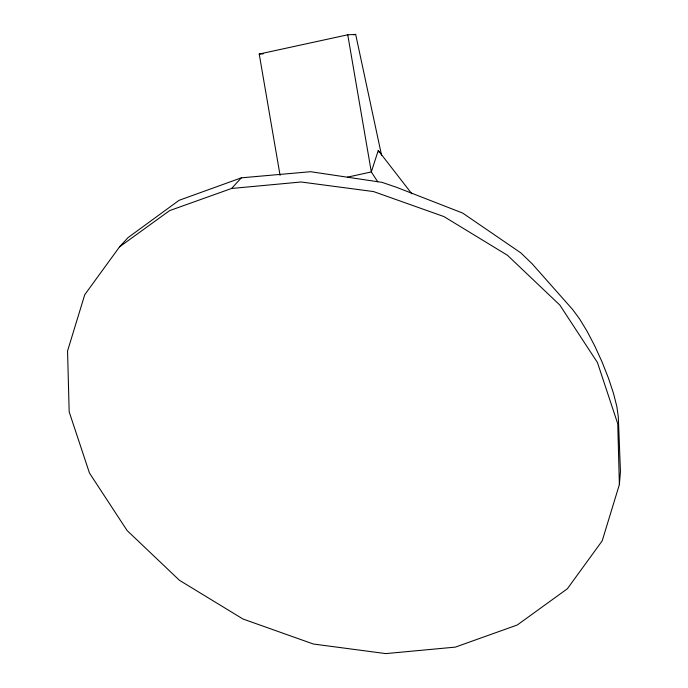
<?xml version="1.0" encoding="UTF-8"?>
<svg xmlns="http://www.w3.org/2000/svg" width="688" height="688" viewBox="0 0 688 688"><rect width="100%" height="100%" fill="white"/><g stroke="black" fill="none" stroke-linecap="round" stroke-linejoin="round"><path stroke-width="1.03" d="M619.372 484.601L620.447 471.469L618.314 416.98L616.861 406.591L613.49 393.338L608.441 378.116L602.052 361.957L594.759 345.961L587.062 331.229L579.485 318.759L572.536 309.402L532.013 263.65L520.739 252.814L462.689 213.082L396.52 187.291L382.021 182.354L310.563 171.708L241.35 177.831L179.086 200.311L128.037 237.609L119.566 246.829L84.744 294.713L67.553 350.992L69.17 411.811L89.474 473.052L127.082 530.517L179.448 580.302L242.984 619.019L313.367 644.02L385.805 653.6L455.353 647.116L517.281 624.996L567.359 588.765L602.181 540.88L619.372 484.601L617.755 423.774L597.451 362.542L559.843 305.076L507.477 255.282L443.941 216.574L373.558 191.574L301.12 181.993L231.572 188.478L169.644 210.597L119.566 246.829M411.811 193.767L378.254 150.474L371.314 171.957L377.746 181.813M231.572 188.478L241.35 177.831M280.076 175.388L259.221 54.051L347.741 34.796L355.67 34.4L381.634 155.634M353.589 34.856L355.67 34.4M347.363 177.169L371.314 171.957L347.741 34.796M259.221 54.051L263.186 53.853M378.254 150.474L379.157 152.315"/></g></svg>
